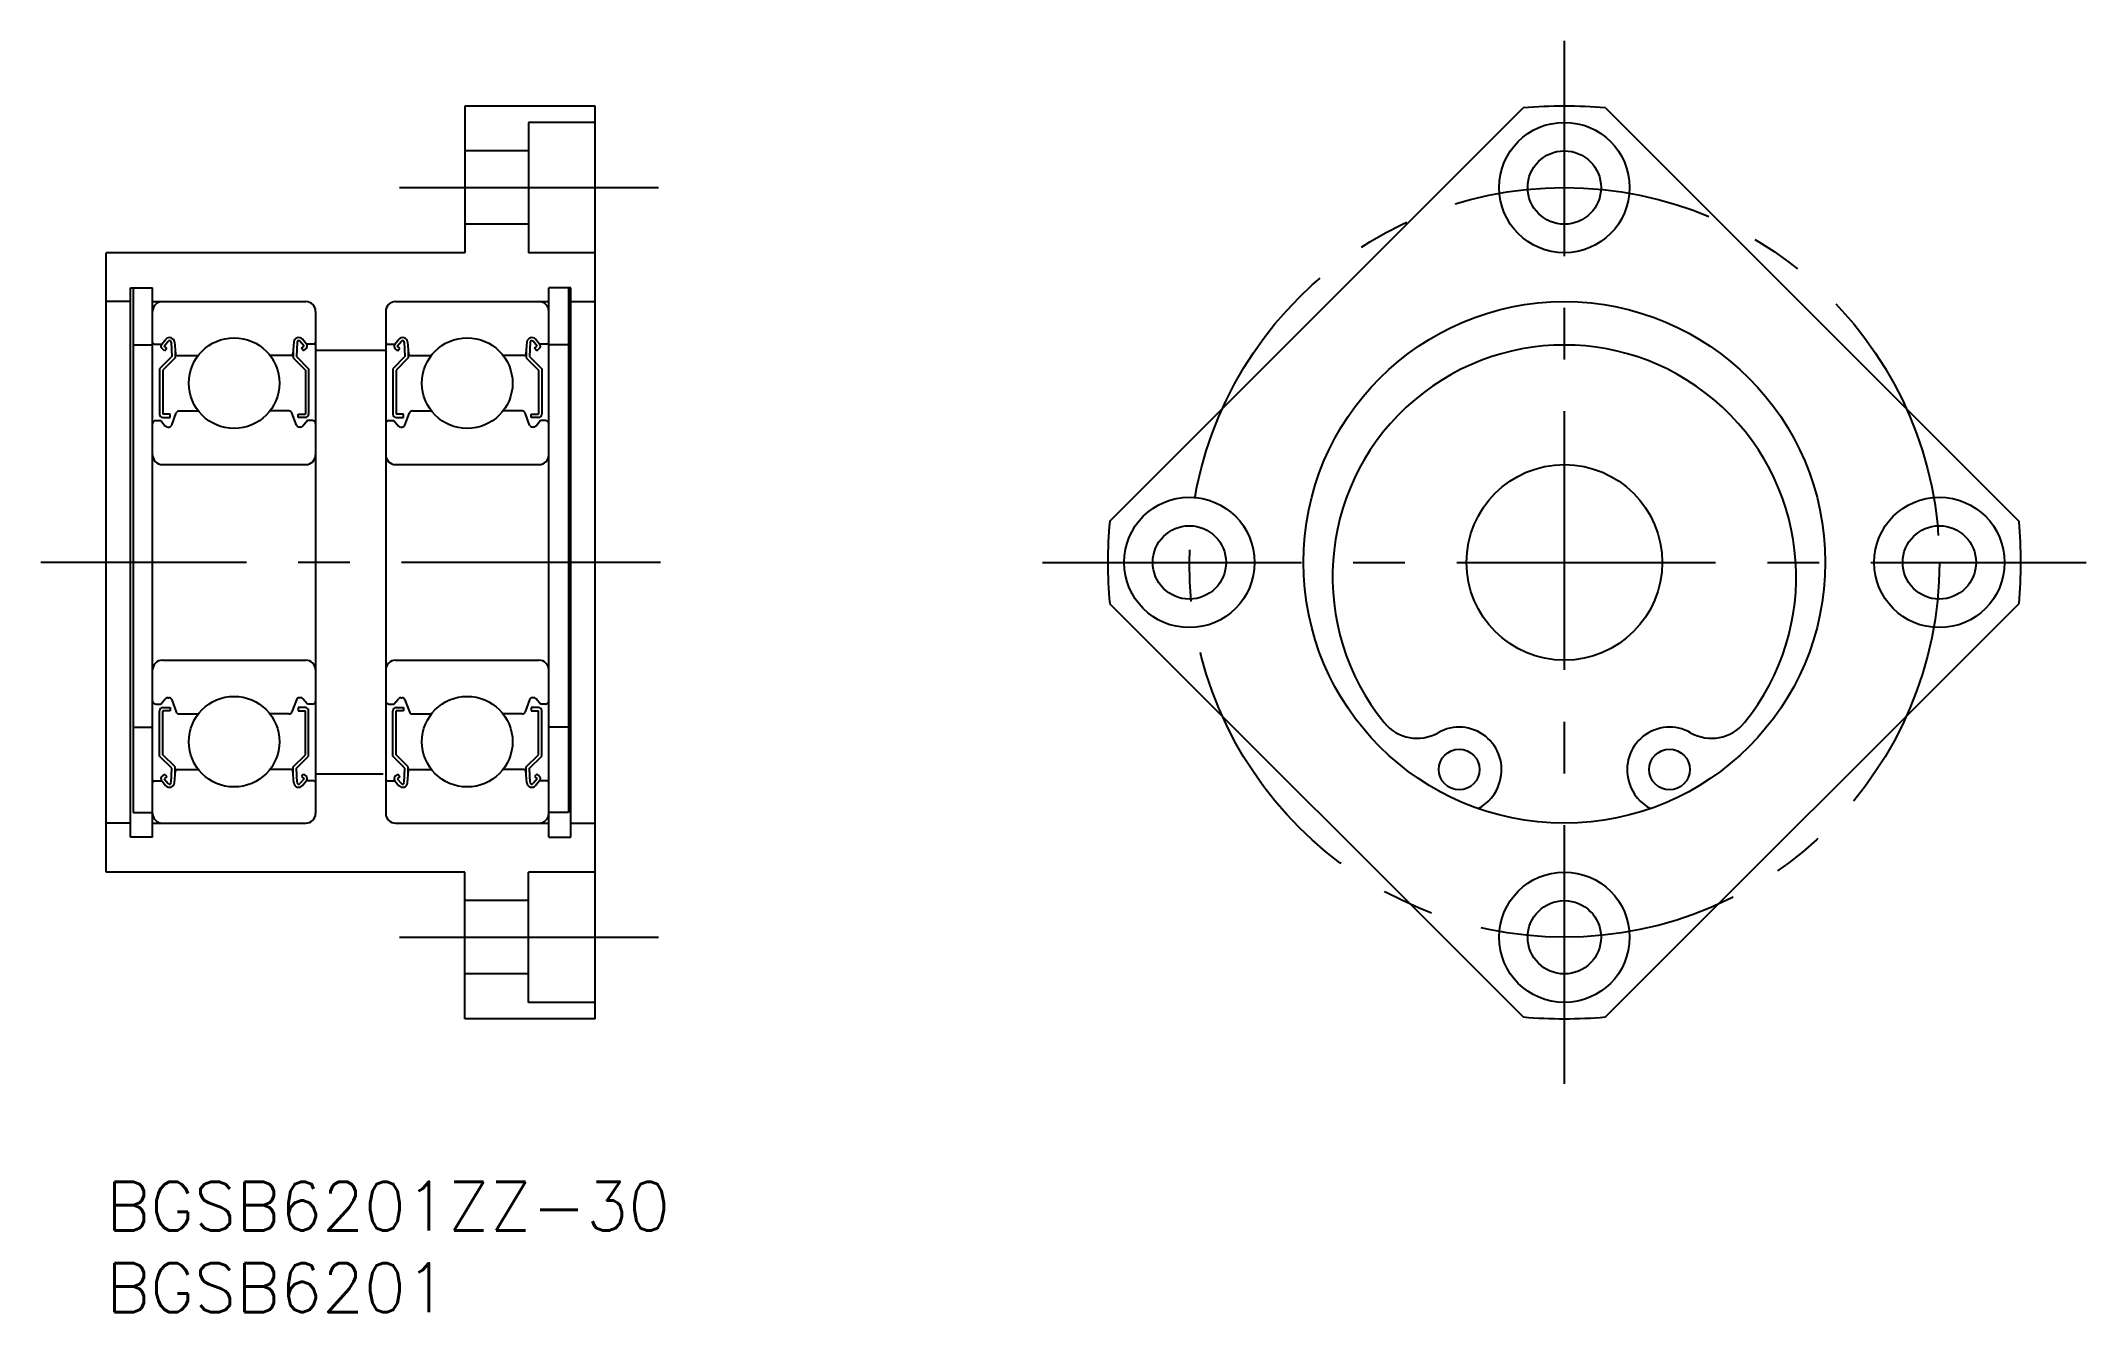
# Model space of a CAD drawing. Extents: x -4 to 121, y -8 to 70.
import ezdxf

# ---------------------------------------------------------------- set-up
doc = ezdxf.new("R2010")
doc.units = 0
doc.header["$LTSCALE"] = 0.5
doc.linetypes.add('CENTER', pattern=[50.8, 31.75, -6.35, 6.35, -6.35])
for name, color, linetype in [('MSM_CENTER', 1, 'CENTER'), ('MSM_CONTINUOUS', 7, 'CONTINUOUS'), ('MSM_PART_NUMBER', 7, 'CONTINUOUS')]:
    doc.layers.add(name, color=color, linetype=linetype)
doc.styles.get("Standard").update_dxf_attribs({"font": 'txt.shx', "height": 3, "bigfont": 'bigfont.shx'})

# ---------------------------------------------------------------- blocks, each defined once
blk = doc.blocks.new('*U6')
at = {"layer": 'MSM_PART_NUMBER'}
blk.add_text('BGSB6201ZZ-30', height=3, dxfattribs=at).set_placement((0, -3))
blk = doc.blocks.new('*U7')
at = {"layer": 'MSM_PART_NUMBER'}
blk.add_text('BGSB6201', height=3, dxfattribs=at).set_placement((0, -8))

msp = doc.modelspace()

# ---------------------------------------------------------------- linework, layer by layer
at = {"layer": 'MSM_CENTER'}
for p, q in [((89.44, 6), (89.44, 70)), ((18, 61), (34, 61)), ((34, 38), (-4, 38)), ((57.44, 38), (121.44, 38)), ((18, 15), (34, 15))]:
    msp.add_line(p, q, dxfattribs=at)
msp.add_circle((89.44, 38), 23, dxfattribs=at)
at = {"layer": 'MSM_CONTINUOUS'}
for p, q in [((22, 66), (22, 57)), ((30, 66), (22, 66)), ((28, 66), (28, 66)), ((30, 10), (30, 66)), ((61.55, 40.52), (86.92, 65.89)), ((91.96, 65.89), (117.33, 40.52)), ((25.9, 65), (25.9, 57)), ((30, 65), (25.9, 65)), ((25.9, 63.25), (22, 63.25)), ((25.9, 58.75), (22, 58.75)), ((0, 19), (0, 57)), ((22, 57), (0, 57)), ((30, 57), (25.9, 57)), ((1.5, 54), (0, 54)), ((1.5, 54.85), (2.85, 54.85)), ((1.5, 21.15, 1.2), (1.5, 54.85, 1.2)), ((1.65, 54.85, 1.3), (1.65, 22.65, 1.3)), ((2.85, 21.15), (2.85, 54.85)), ((2.85, 54), (12.25, 54)), ((17.75, 54), (27.15, 54)), ((27.15, 21.15), (27.15, 54.85)), ((28.5, 54.85, -1.3), (27.15, 54.85, -1.3)), ((28.35, 54.85), (28.35, 22.65)), ((28.5, 21.15, -0.1), (28.5, 54.85, -0.1)), ((28.5, 54, -1.3), (30, 54, -1.3)), ((12.85, 53.4), (12.85, 22.6)), ((17.15, 53.4), (17.15, 22.6)), ((3.41, 51.4), (3.66, 51.7)), ((3.56, 51.27), (3.81, 51.57)), ((3.99, 51.51), (4.03, 50.63)), ((4.19, 51.53), (4.25, 50.79)), ((11.51, 51.53), (11.45, 50.79)), ((11.71, 51.51), (11.67, 50.63)), ((12.14, 51.27), (11.89, 51.57)), ((12.29, 51.4), (12.04, 51.7)), ((17.71, 51.4), (17.96, 51.7)), ((17.86, 51.27), (18.11, 51.57)), ((18.29, 51.51), (18.33, 50.63)), ((18.49, 51.53), (18.55, 50.79)), ((25.81, 51.53), (25.75, 50.79)), ((26.01, 51.51), (25.97, 50.63)), ((26.44, 51.27), (26.19, 51.57)), ((26.59, 51.4), (26.34, 51.7)), ((1.65, 51.35), (2.85, 51.35)), ((2.95, 51.4), (3.41, 51.4)), ((4.03, 50.63), (3.28, 49.88)), ((3.59, 50.99), (3.43, 51.12)), ((4.23, 50.55), (3.48, 49.8)), ((3.72, 51.14), (3.56, 51.27)), ((3.59, 50.99), (3.72, 51.14)), ((4.23, 51.02), (4.23, 50.55)), ((4.35, 50.7), (5.65, 50.7)), ((11.35, 50.7), (10.05, 50.7)), ((11.47, 51.02), (11.47, 50.55)), ((11.47, 50.55), (12.22, 49.8)), ((11.67, 50.63), (12.42, 49.88)), ((11.98, 51.14), (12.14, 51.27)), ((12.11, 50.99), (11.98, 51.14)), ((12.11, 50.99), (12.27, 51.12)), ((12.75, 51.4), (12.29, 51.4)), ((17.15, 51), (12.85, 51)), ((17.25, 51.4), (17.71, 51.4)), ((18.33, 50.63), (17.58, 49.88)), ((17.89, 50.99), (17.73, 51.12)), ((18.53, 50.55), (17.78, 49.8)), ((18.02, 51.14), (17.86, 51.27)), ((17.89, 50.99), (18.02, 51.14)), ((18.53, 51.02), (18.53, 50.55)), ((18.65, 50.7), (19.95, 50.7)), ((25.65, 50.7), (24.35, 50.7)), ((25.77, 51.02), (25.77, 50.55)), ((25.77, 50.55), (26.52, 49.8)), ((25.97, 50.63), (26.72, 49.88)), ((26.28, 51.14), (26.44, 51.27)), ((26.41, 50.99), (26.28, 51.14)), ((26.41, 50.99), (26.57, 51.12)), ((27.05, 51.4), (26.59, 51.4)), ((28.35, 51.35, -1.3), (27.15, 51.35, -1.3)), ((3.28, 49.88), (3.28, 47.1)), ((3.48, 49.8), (3.48, 47.1)), ((12.22, 49.8), (12.22, 47.1)), ((12.42, 49.88), (12.42, 47.1)), ((17.58, 49.88), (17.58, 47.1)), ((17.78, 49.8), (17.78, 47.1)), ((26.52, 49.8), (26.52, 47.1)), ((26.72, 49.88), (26.72, 47.1)), ((3.05, 46.7), (3.35, 46.7)), ((3.35, 46.7), (3.63, 46.37)), ((3.93, 47.1), (3.48, 47.1)), ((3.48, 46.9), (3.93, 46.9)), ((3.93, 46.9), (3.93, 47.1)), ((4.03, 46.43), (4.3, 47.17)), ((4.49, 47.3), (5.65, 47.3)), ((11.21, 47.3), (10.05, 47.3)), ((11.67, 46.43), (11.4, 47.17)), ((11.77, 46.9), (11.77, 47.1)), ((11.77, 47.1), (12.22, 47.1)), ((12.22, 46.9), (11.77, 46.9)), ((12.35, 46.7), (12.07, 46.37)), ((12.65, 46.7), (12.35, 46.7)), ((17.35, 46.7), (17.65, 46.7)), ((17.65, 46.7), (17.93, 46.37)), ((18.23, 47.1), (17.78, 47.1)), ((17.78, 46.9), (18.23, 46.9)), ((18.23, 46.9), (18.23, 47.1)), ((18.33, 46.43), (18.6, 47.17)), ((18.79, 47.3), (19.95, 47.3)), ((25.51, 47.3), (24.35, 47.3)), ((25.97, 46.43), (25.7, 47.17)), ((26.07, 46.9), (26.07, 47.1)), ((26.07, 47.1), (26.52, 47.1)), ((26.52, 46.9), (26.07, 46.9)), ((26.65, 46.7), (26.37, 46.37)), ((26.95, 46.7), (26.65, 46.7)), ((3.78, 46.3), (3.84, 46.3)), ((11.92, 46.3), (11.86, 46.3)), ((18.08, 46.3), (18.14, 46.3)), ((26.22, 46.3), (26.16, 46.3)), ((3.45, 44), (12.25, 44)), ((17.75, 44), (26.55, 44)), ((61.55, 35.48), (86.92, 10.11)), ((91.96, 10.11), (117.33, 35.48)), ((3.45, 32), (12.25, 32)), ((17.75, 32), (26.55, 32)), ((3.05, 29.3), (3.35, 29.3)), ((3.28, 26.12), (3.28, 28.9)), ((3.35, 29.3), (3.63, 29.63)), ((3.48, 29.1), (3.93, 29.1)), ((3.48, 26.2), (3.48, 28.9)), ((3.93, 28.9), (3.48, 28.9)), ((3.78, 29.7), (3.84, 29.7)), ((3.93, 29.1), (3.93, 28.9)), ((4.03, 29.57), (4.3, 28.83)), ((11.67, 29.57), (11.4, 28.83)), ((11.77, 29.1), (11.77, 28.9)), ((12.22, 29.1), (11.77, 29.1)), ((11.77, 28.9), (12.22, 28.9)), ((11.92, 29.7), (11.86, 29.7)), ((12.35, 29.3), (12.07, 29.63)), ((12.22, 26.2), (12.22, 28.9)), ((12.65, 29.3), (12.35, 29.3)), ((12.42, 26.12), (12.42, 28.9)), ((17.35, 29.3), (17.65, 29.3)), ((17.58, 26.12), (17.58, 28.9)), ((17.65, 29.3), (17.93, 29.63)), ((17.78, 29.1), (18.23, 29.1)), ((17.78, 26.2), (17.78, 28.9)), ((18.23, 28.9), (17.78, 28.9)), ((18.08, 29.7), (18.14, 29.7)), ((18.23, 29.1), (18.23, 28.9)), ((18.33, 29.57), (18.6, 28.83)), ((25.97, 29.57), (25.7, 28.83)), ((26.07, 29.1), (26.07, 28.9)), ((26.52, 29.1), (26.07, 29.1)), ((26.07, 28.9), (26.52, 28.9)), ((26.22, 29.7), (26.16, 29.7)), ((26.65, 29.3), (26.37, 29.63)), ((26.52, 26.2), (26.52, 28.9)), ((26.95, 29.3), (26.65, 29.3)), ((26.72, 26.12), (26.72, 28.9)), ((1.65, 27.89), (2.85, 27.89)), ((4.49, 28.7), (5.65, 28.7)), ((11.21, 28.7), (10.05, 28.7)), ((18.79, 28.7), (19.95, 28.7)), ((25.51, 28.7), (24.35, 28.7)), ((28.35, 27.89, -1.3), (27.15, 27.89, -1.3)), ((4.03, 25.37), (3.28, 26.12)), ((4.23, 25.45), (3.48, 26.2)), ((3.99, 24.49), (4.03, 25.37)), ((4.19, 24.47), (4.25, 25.21)), ((4.23, 24.98), (4.23, 25.45)), ((4.35, 25.3), (5.65, 25.3)), ((11.35, 25.3), (10.05, 25.3)), ((11.51, 24.47), (11.45, 25.21)), ((11.47, 25.45), (12.22, 26.2)), ((11.47, 24.98), (11.47, 25.45)), ((11.67, 25.37), (12.42, 26.12)), ((11.71, 24.49), (11.67, 25.37)), ((18.33, 25.37), (17.58, 26.12)), ((18.53, 25.45), (17.78, 26.2)), ((18.29, 24.49), (18.33, 25.37)), ((18.49, 24.47), (18.55, 25.21)), ((18.53, 24.98), (18.53, 25.45)), ((18.65, 25.3), (19.95, 25.3)), ((25.65, 25.3), (24.35, 25.3)), ((25.81, 24.47), (25.75, 25.21)), ((25.77, 25.45), (26.52, 26.2)), ((25.77, 24.98), (25.77, 25.45)), ((25.97, 25.37), (26.72, 26.12)), ((26.01, 24.49), (25.97, 25.37)), ((2.95, 24.6), (3.41, 24.6)), ((3.41, 24.6), (3.66, 24.3)), ((3.59, 25.01), (3.43, 24.88)), ((3.72, 24.86), (3.56, 24.73)), ((3.56, 24.73), (3.81, 24.43)), ((3.59, 25.01), (3.72, 24.86)), ((12.14, 24.73), (11.89, 24.43)), ((12.11, 25.01), (11.98, 24.86)), ((11.98, 24.86), (12.14, 24.73)), ((12.29, 24.6), (12.04, 24.3)), ((12.11, 25.01), (12.27, 24.88)), ((12.75, 24.6), (12.29, 24.6)), ((17, 25), (12.85, 25)), ((17.25, 24.6), (17.71, 24.6)), ((17.71, 24.6), (17.96, 24.3)), ((17.89, 25.01), (17.73, 24.88)), ((18.02, 24.86), (17.86, 24.73)), ((17.86, 24.73), (18.11, 24.43)), ((17.89, 25.01), (18.02, 24.86)), ((26.44, 24.73), (26.19, 24.43)), ((26.41, 25.01), (26.28, 24.86)), ((26.28, 24.86), (26.44, 24.73)), ((26.59, 24.6), (26.34, 24.3)), ((26.41, 25.01), (26.57, 24.88)), ((27.05, 24.6), (26.59, 24.6)), ((85.45, 24.44), (85.48, 24.56)), ((93.4, 24.56), (93.43, 24.44)), ((1.65, 22.65), (2.85, 22.65)), ((28.35, 22.65, -1.3), (27.15, 22.65, -1.3)), ((1.5, 22), (0, 22)), ((2.85, 22), (12.25, 22)), ((5.85, 22), (5.85, 22)), ((17.75, 22), (27.15, 22)), ((20.15, 22), (20.15, 22)), ((28.5, 22, -1.3), (30, 22, -1.3)), ((2.85, 21.15), (1.5, 21.15)), ((27.15, 21.15, -1.3), (28.5, 21.15, -1.3)), ((22, 19), (0, 19)), ((22, 10), (22, 19)), ((25.9, 11), (25.9, 19)), ((30, 19), (25.9, 19)), ((25.9, 17.25), (22, 17.25)), ((25.9, 12.75), (22, 12.75)), ((30, 11), (25.9, 11)), ((30, 10), (22, 10))]:
    msp.add_line(p, q, dxfattribs=at)
for centre, radius in [((89.44, 61), 4), ((89.44, 61), 2.25), ((89.44, 38), 16), ((7.85, 49), 2.78), ((22.15, 49), 2.78), ((89.44, 38), 6), ((66.44, 38), 4), ((112.44, 38), 4), ((66.44, 38), 2.25), ((112.44, 38), 2.25), ((7.85, 27), 2.78), ((22.15, 27), 2.78), ((82.99, 25.29), 1.25), ((95.89, 25.29), 1.25), ((89.44, 15), 4), ((89.44, 15), 2.25)]:
    msp.add_circle(centre, radius, dxfattribs=at)
for centre, radius, start, end in [((89.44, 38), 28, 84.8381, 95.1619), ((3.45, 53.4), 0.6, 90, 180), ((12.25, 53.4), 0.6, 0, 90), ((17.75, 53.4), 0.6, 90, 180), ((26.55, 53.4), 0.6, 0, 90), ((2.95, 51.5), 0.1, 180, 270), ((3.89, 51.5), 0.3, 4.9968, 140.0012), ((3.89, 51.51), 0.1, 2.8198, 140.0002), ((11.81, 51.5), 0.3, 39.9988, 175.0032), ((11.81, 51.51), 0.1, 39.9998, 177.1802), ((12.75, 51.5), 0.1, 270, 0), ((17.25, 51.5), 0.1, 180, 270), ((18.19, 51.5), 0.3, 4.9968, 140.0012), ((18.19, 51.51), 0.1, 2.8198, 140.0002), ((26.11, 51.5), 0.3, 39.9988, 175.0032), ((26.11, 51.51), 0.1, 39.9998, 177.1802), ((27.05, 51.5), 0.1, 270, 0), ((3.56, 51.27), 0.2, 140.0012, 230.087), ((4.35, 50.8), 0.1, 184.9968, 270), ((11.35, 50.8), 0.1, 270, 355.0032), ((12.14, 51.27), 0.2, 309.913, 39.9988), ((17.86, 51.27), 0.2, 140.0012, 230.087), ((18.65, 50.8), 0.1, 184.9968, 270), ((25.65, 50.8), 0.1, 270, 355.0032), ((26.44, 51.27), 0.2, 309.913, 39.9988), ((89.44, 37.12), 14.22, 320.9849, 219.0151), ((3.05, 46.5), 0.2, 90, 180), ((3.48, 47.1), 0.2, 180, 270), ((3.84, 46.5), 0.2, 270, 339.9916), ((4.49, 47.1), 0.2, 90, 159.9916), ((11.21, 47.1), 0.2, 20.0084, 90), ((11.86, 46.5), 0.2, 200.0084, 270), ((12.22, 47.1), 0.2, 270, 0), ((12.65, 46.5), 0.2, 0, 90), ((17.35, 46.5), 0.2, 90, 180), ((17.78, 47.1), 0.2, 180, 270), ((18.14, 46.5), 0.2, 270, 339.9916), ((18.79, 47.1), 0.2, 90, 159.9916), ((25.51, 47.1), 0.2, 20.0084, 90), ((26.16, 46.5), 0.2, 200.0084, 270), ((26.52, 47.1), 0.2, 270, 0), ((26.95, 46.5), 0.2, 0, 90), ((3.78, 46.5), 0.2, 219.9952, 270), ((11.92, 46.5), 0.2, 270, 320.0048), ((18.08, 46.5), 0.2, 219.9952, 270), ((26.22, 46.5), 0.2, 270, 320.0048), ((3.45, 44.6), 0.6, 180, 270), ((12.25, 44.6), 0.6, 270, 0), ((17.75, 44.6), 0.6, 180, 270), ((26.55, 44.6), 0.6, 270, 0), ((89.44, 38), 28, 174.8381, 185.1619), ((89.44, 38), 28, 354.8381, 5.1619), ((3.45, 31.4), 0.6, 90, 180), ((12.25, 31.4), 0.6, 0, 90), ((17.75, 31.4), 0.6, 90, 180), ((26.55, 31.4), 0.6, 0, 90), ((3.05, 29.5), 0.2, 180, 270), ((3.48, 28.9), 0.2, 90, 180), ((3.78, 29.5), 0.2, 90, 140.0048), ((3.84, 29.5), 0.2, 20.0084, 90), ((11.86, 29.5), 0.2, 90, 159.9916), ((11.92, 29.5), 0.2, 39.9952, 90), ((12.22, 28.9), 0.2, 0, 90), ((12.65, 29.5), 0.2, 270, 0), ((17.35, 29.5), 0.2, 180, 270), ((17.78, 28.9), 0.2, 90, 180), ((18.08, 29.5), 0.2, 90, 140.0048), ((18.14, 29.5), 0.2, 20.0084, 90), ((26.16, 29.5), 0.2, 90, 159.9916), ((26.22, 29.5), 0.2, 39.9952, 90), ((26.52, 28.9), 0.2, 0, 90), ((26.95, 29.5), 0.2, 270, 0), ((4.49, 28.9), 0.2, 200.0084, 270), ((11.21, 28.9), 0.2, 270, 339.9916), ((18.79, 28.9), 0.2, 200.0084, 270), ((25.51, 28.9), 0.2, 270, 339.9916), ((80.41, 29.81), 2.6, 219.0151, 299.7762), ((82.99, 25.29), 2.6, 343.6002, 119.7762), ((95.89, 25.29), 2.6, 60.2238, 196.3998), ((98.47, 29.81), 2.6, 240.2238, 320.9849), ((4.35, 25.2), 0.1, 90, 175.0032), ((11.35, 25.2), 0.1, 4.9968, 90), ((18.65, 25.2), 0.1, 90, 175.0032), ((25.65, 25.2), 0.1, 4.9968, 90), ((2.95, 24.5), 0.1, 90, 180), ((3.56, 24.73), 0.2, 129.913, 219.9988), ((3.89, 24.5), 0.3, 219.9988, 355.0032), ((3.89, 24.49), 0.1, 219.9998, 357.1802), ((11.81, 24.5), 0.3, 184.9968, 320.0012), ((11.81, 24.49), 0.1, 182.8198, 320.0002), ((12.14, 24.73), 0.2, 320.0012, 50.087), ((12.75, 24.5), 0.1, 0, 90), ((17.25, 24.5), 0.1, 90, 180), ((17.86, 24.73), 0.2, 129.913, 219.9988), ((18.19, 24.5), 0.3, 219.9988, 355.0032), ((18.19, 24.49), 0.1, 219.9998, 357.1802), ((26.11, 24.5), 0.3, 184.9968, 320.0012), ((26.11, 24.49), 0.1, 182.8198, 320.0002), ((26.44, 24.73), 0.2, 320.0012, 50.087), ((27.05, 24.5), 0.1, 0, 90), ((83.05, 25.15), 2.5, 295.9172, 343.6002), ((95.83, 25.15), 2.5, 196.3998, 244.0828), ((3.45, 22.6), 0.6, 180, 270), ((12.25, 22.6), 0.6, 270, 0), ((17.75, 22.6), 0.6, 180, 270), ((26.55, 22.6), 0.6, 270, 0), ((89.44, 38), 28, 264.8381, 275.1619)]:
    msp.add_arc(centre, radius, start, end, dxfattribs=at)

# ---------------------------------------------------------------- block references
for name in ['*U6', '*U7']:
    msp.add_blockref(name, (0, 0), dxfattribs=at)

doc.saveas('drawing.dxf')
